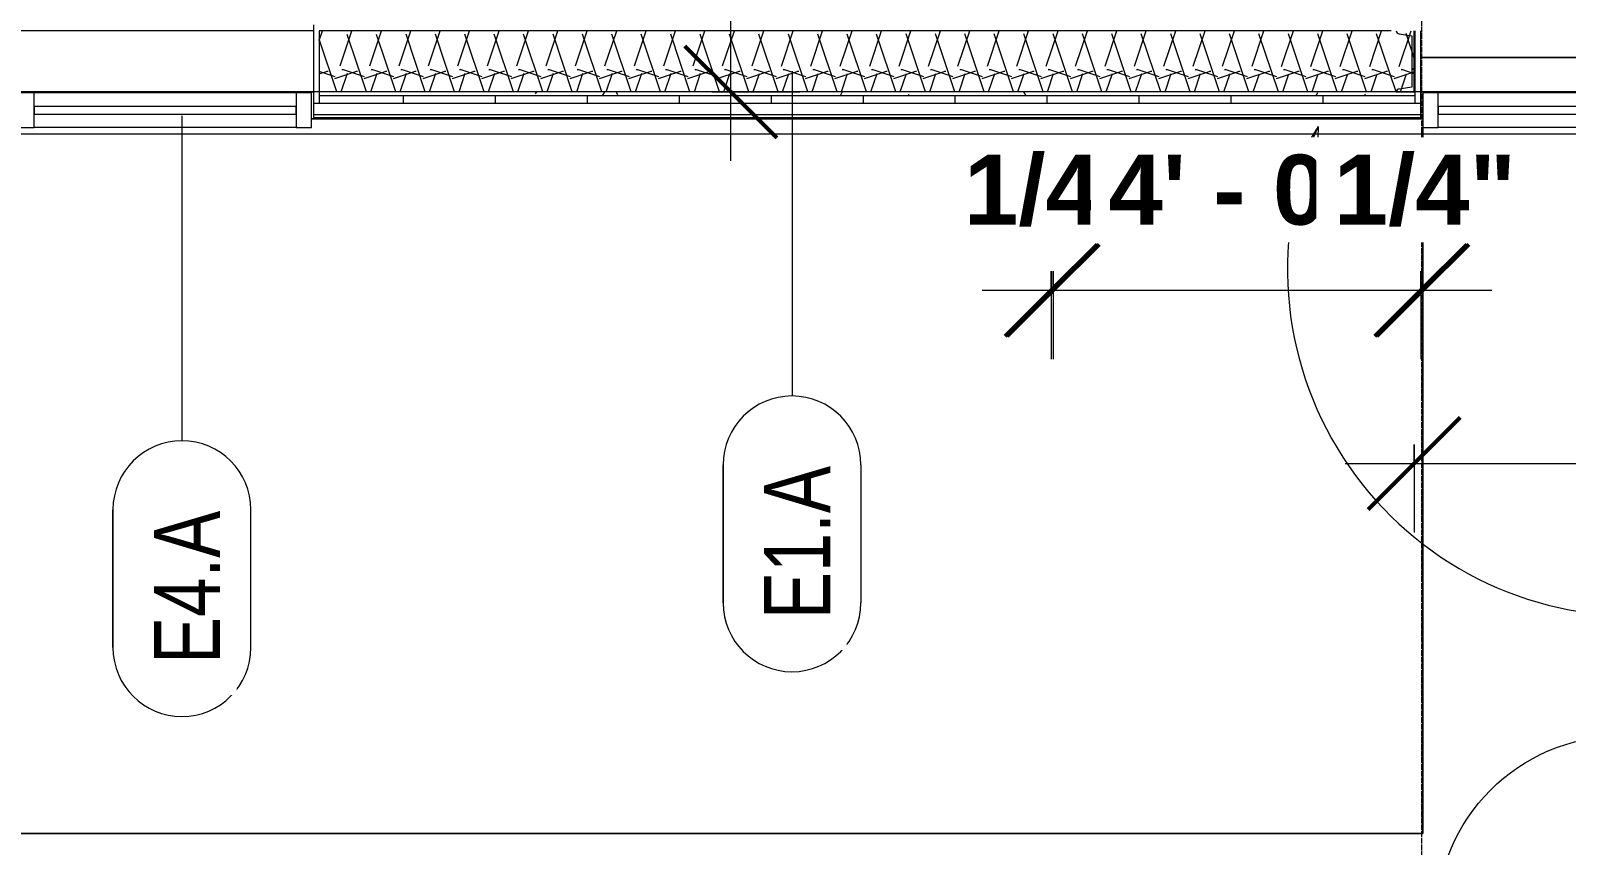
# Model space of a CAD drawing. Header units: inches. Extents: x 23906 to 26777, y -23220 to -20467.
# Drawn here: x 25799.4 to 25999.7, y -22893.6 to -22787.3 of the extents above; entities that cross this region are included whole.
import ezdxf

# ---------------------------------------------------------------- set-up
doc = ezdxf.new("R2010")
doc.units = ezdxf.units.IN
doc.header["$MEASUREMENT"] = 0
doc.linetypes.add('Grid Line 1_2_', pattern=[0.875, 0.5, -0.125, 0.125, -0.125])
for name, color, linetype, lineweight in [('A-ANNO-DIMS', 211, 'Continuous', 9), ('A-ANNO-DIMS-96', 211, 'Continuous', 9), ('A-FLOR', 192, 'Continuous', 20), ('A-GLAZ-CURT', 52, 'Continuous', 20), ('A-GLAZ-CWMG', 51, 'Continuous', 20), ('A-SITE-SWLK', 140, 'Continuous', 140), ('A-WALL', 113, 'Continuous', 20), ('A-WALL-IDEN', 211, 'Continuous', 9), ('A-WALL-PATT', 111, 'Continuous', 50), ('C-TOPO', 7, 'Continuous', 20), ('G-ANNO-SYMB', 111, 'Continuous', 9), ('G-ANNO-TEXT', 231, 'Continuous', 9), ('L-SITE-WALL', 31, 'Continuous', 20), ('S-BEAM', 12, 'Continuous', 20), ('S-COLS', 52, 'Continuous', 20), ('S-GRID', 1, 'Continuous', 9)]:
    doc.layers.add(name, color=color, linetype=linetype, lineweight=lineweight)
doc.styles.add('Arial_B', font='arialbd.ttf', dxfattribs={"height": 9.132806})
doc.styles.add('Arial_B_1', font='arialbd.ttf', dxfattribs={"height": 4.566403})
doc.styles.add('Century Gothic_1', font='GOTHIC.TTF', dxfattribs={"width": 0.8, "height": 8.622671})
doc.dimstyles.new('OD_Dimension_1', dxfattribs={"dimscale": 12, "dimtxt": 9, "dimasz": 1, "dimexe": 0.75, "dimexo": 0.5, "dimgap": 0.5, "dimtad": 1, "dimdec": 4, "dimrnd": 0.0625, "dimzin": 3, "dimdsep": 46, "dimlunit": 4, "dimtxsty": 'Arial_B', "dimblk1": 'OBLIQUE', "dimblk2": 'OBLIQUE', "dimsah": 1, "dimcen": 0.09, "dimdle": 0.75, "dimazin": 0, "dimtfac": 1, "dimtdec": 4, "dimtix": 1, "dimtmove": 0, "dimatfit": 3, "dimfxl": 1, "dimtvp": 1, "dimtfill": 1, "dimfrac": 2, "dimtolj": 1, "dimtzin": 0, "dimlwd": 13, "dimlwe": 13, "dimarcsym": 2})
doc.dimstyles.new('OD_Dimension_2', dxfattribs={"dimscale": 12, "dimtxt": 9, "dimasz": 1, "dimexe": 0.75, "dimexo": 0.5, "dimgap": 0.5, "dimtad": 1, "dimdec": 4, "dimrnd": 0.0625, "dimzin": 3, "dimdsep": 46, "dimlunit": 4, "dimtxsty": 'Arial_B', "dimblk1": 'OBLIQUE', "dimblk2": 'OBLIQUE', "dimsah": 1, "dimcen": 0.09, "dimdle": 0.75, "dimazin": 0, "dimtfac": 1, "dimtdec": 4, "dimtix": 1, "dimtmove": 0, "dimatfit": 3, "dimfxl": 1, "dimtvp": 1, "dimtfill": 1, "dimfrac": 2, "dimtolj": 1, "dimtzin": 0, "dimlwd": 13, "dimlwe": 13, "dimarcsym": 2})
doc.dimstyles.new('OD_Dimension_2_3', dxfattribs={"dimscale": 12, "dimtxt": 4.5, "dimasz": 1, "dimexe": 0.75, "dimexo": 0.5, "dimgap": 0.375, "dimtad": 1, "dimdec": 4, "dimrnd": 0.0625, "dimzin": 3, "dimdsep": 46, "dimlunit": 4, "dimtxsty": 'Arial_B_1', "dimblk1": 'OBLIQUE', "dimblk2": 'OBLIQUE', "dimsah": 1, "dimcen": 0.09, "dimdle": 0.75, "dimazin": 0, "dimtfac": 1, "dimtdec": 4, "dimtix": 1, "dimtmove": 0, "dimatfit": 3, "dimfxl": 1, "dimtvp": 1, "dimtfill": 1, "dimfrac": 2, "dimtolj": 1, "dimtzin": 0, "dimlwd": 13, "dimlwe": 13, "dimarcsym": 2})
doc.dimstyles.new('OD_Dimension_2_4', dxfattribs={"dimscale": 12, "dimtxt": 4.5, "dimasz": 1, "dimexe": 0.75, "dimexo": 0.5, "dimgap": 0.375, "dimtad": 1, "dimdec": 4, "dimrnd": 0.0625, "dimzin": 3, "dimdsep": 46, "dimlunit": 4, "dimtxsty": 'Arial_B_1', "dimblk1": 'OBLIQUE', "dimblk2": 'OBLIQUE', "dimsah": 1, "dimcen": 0.09, "dimdle": 0.75, "dimazin": 0, "dimtfac": 1, "dimtdec": 4, "dimtix": 1, "dimtmove": 0, "dimatfit": 3, "dimfxl": 1, "dimtvp": 1, "dimtfill": 1, "dimfrac": 2, "dimtolj": 1, "dimtzin": 0, "dimlwd": 13, "dimlwe": 13, "dimarcsym": 2})
doc.dimstyles.new('OD_Dimension_3', dxfattribs={"dimscale": 12, "dimtxt": 9, "dimasz": 1, "dimexe": 0.75, "dimexo": 0.5, "dimgap": 0.5, "dimtad": 1, "dimdec": 4, "dimrnd": 0.0625, "dimzin": 3, "dimdsep": 46, "dimlunit": 4, "dimtxsty": 'Arial_B', "dimblk1": 'OBLIQUE', "dimblk2": 'OBLIQUE', "dimsah": 1, "dimcen": 0.09, "dimdle": 0.75, "dimazin": 0, "dimtfac": 1, "dimtdec": 4, "dimtix": 1, "dimtmove": 0, "dimatfit": 3, "dimfxl": 1, "dimtvp": 1, "dimtfill": 1, "dimfrac": 2, "dimtolj": 1, "dimtzin": 0, "dimlwd": 13, "dimlwe": 13, "dimarcsym": 2})

# ---------------------------------------------------------------- blocks, each defined once
blk = doc.blocks.new('Struct_Xcel_Sports Complex_rvt-1-Enlarged First Floor Plan _East_')
at = {"layer": 'A-FLOR', "color": 43, "lineweight": 13}
blk.add_line((26123.27, -22790.8), (25980.77, -22790.8), dxfattribs=at)
at = {"layer": 'L-SITE-WALL', "color": 43, "lineweight": 13}
for p, q in [((25980.77, -22790.8), (26123.27, -22790.8)), ((25981.02, -22798.8), (25836.02, -22798.8))]:
    blk.add_line(p, q, dxfattribs=at)
blk = doc.blocks.new('System Panel - INSULATED LOW-E GLAZING _SEE ELEVATIONS FOR U-FACTOR_ SHGC_ _ LT_-1142345-Enlarged First Floor Plan _East_')
at = {"layer": 'A-GLAZ-CURT', "color": 7}
for p, q in [((16.53125, 1.25), (-16.53125, 1.25)), ((-16.53125, 1.25), (-16.53125, 0.25)), ((-16.53125, 0.25), (16.53125, 0.25)), ((16.53125, 0.25), (16.53125, 1.25))]:
    blk.add_line(p, q, dxfattribs=at)
at = {"layer": 'A-GLAZ-CURT', "color": 10, "lineweight": 13}
for p, q in [((-16.53125, 0.25), (-16.53125, 1.25)), ((16.53125, 1.25), (-16.53125, 1.25)), ((-16.53125, 0.25), (16.53125, 0.25)), ((16.53125, 1.25), (16.53125, 0.25))]:
    blk.add_line(p, q, dxfattribs=at)
blk = doc.blocks.new('Rectangular Mullion - Exterior 2_ x 4_5_-1305154-Enlarged First Floor Plan _East_')
at = {"layer": 'A-GLAZ-CWMG', "color": 43, "lineweight": 13}
for p, q in [((26016.08, -22795.43), (25983.02, -22795.43)), ((26016.08, -22799.93), (25983.02, -22799.93))]:
    blk.add_line(p, q, dxfattribs=at)
blk = doc.blocks.new('Rectangular Mullion - Exterior 2_ x 4_5_-1142353-Enlarged First Floor Plan _East_')
at = {"layer": 'A-GLAZ-CWMG', "color": 7}
for p, q in [((0, 1.5), (-2, 1.5)), ((-2, 1.5), (-2, -3)), ((0, -3), (0, 1.5)), ((-2, -3), (0, -3))]:
    blk.add_line(p, q, dxfattribs=at)
blk = doc.blocks.new('Rectangular Mullion - Exterior 2_ x 4_5_-1142359-Enlarged First Floor Plan _East_')
at = {"layer": 'A-GLAZ-CWMG', "color": 7}
for p, q in [((-2, 1.5), (0, 1.5)), ((-2, -3), (-2, 1.5)), ((0, 1.5), (0, -3)), ((0, -3), (-2, -3))]:
    blk.add_line(p, q, dxfattribs=at)
blk = doc.blocks.new('Girt_C - 8_D-1405500-Enlarged First Floor Plan _East_')
at = {"layer": 'S-BEAM', "color": 43, "lineweight": 13}
for p, q in [((25836.27, -22787.3), (25797.58, -22787.3)), ((25797.58, -22795.3), (25836.27, -22795.3))]:
    blk.add_line(p, q, dxfattribs=at)
blk = doc.blocks.new('System Panel - INSULATED LOW-E GLAZING _SEE ELEVATIONS FOR U-FACTOR_ SHGC_ _ LT_-827454-Enlarged First Floor Plan _East_')
at = {"layer": 'A-GLAZ-CURT', "color": 7}
for p, q in [((17.09375, 1.25), (-17.09375, 1.25)), ((-17.09375, 1.25), (-17.09375, 0.25)), ((-17.09375, 0.25), (17.09375, 0.25)), ((17.09375, 0.25), (17.09375, 1.25))]:
    blk.add_line(p, q, dxfattribs=at)
at = {"layer": 'A-GLAZ-CURT', "color": 10, "lineweight": 13}
for p, q in [((-17.09375, 0.25), (-17.09375, 1.25)), ((17.09375, 1.25), (-17.09375, 1.25)), ((-17.09375, 0.25), (17.09375, 0.25)), ((17.09375, 1.25), (17.09375, 0.25))]:
    blk.add_line(p, q, dxfattribs=at)
blk = doc.blocks.new('Rectangular Mullion - Exterior 2_ x 4_5_-1060760-Enlarged First Floor Plan _East_')
at = {"layer": 'A-GLAZ-CWMG', "color": 43, "lineweight": 13}
for p, q in [((25834.02, -22795.43), (25799.83, -22795.43)), ((25834.02, -22799.93), (25799.83, -22799.93))]:
    blk.add_line(p, q, dxfattribs=at)
blk = doc.blocks.new('Section - Section Head - Filled-1526-Enlarged First Floor Plan _East_')
at = {"layer": 'G-ANNO-SYMB'}
h = blk.add_hatch(color=256, dxfattribs=at)
edge = h.paths.add_edge_path(flags=0)
edge.add_line((-0.4268, 0.1768), (-0.25, 0.3536))
edge.add_line((-0.25, 0.3536), (-0.25, 0.25))
edge.add_arc((-0.25, 0), 0.25, 90, 135)
h = blk.add_hatch(color=256, dxfattribs=at)
edge = h.paths.add_edge_path(flags=0)
edge.add_arc((-0.25, 0), 0.25, 45, 90)
edge.add_line((-0.25, 0.25), (-0.25, 0.3536))
edge.add_line((-0.25, 0.3536), (-0.0732, 0.1768))
h = blk.add_hatch(color=256, dxfattribs=at)
edge = h.paths.add_edge_path(flags=0)
edge.add_arc((-0.25, 0), 0.2503, 137.9216, 180)
edge.add_line((-0.5003, 0), (-0.6036, 0))
edge.add_line((-0.6036, 0), (-0.4358, 0.1678))
h = blk.add_hatch(color=256, dxfattribs=at)
edge = h.paths.add_edge_path(flags=0)
edge.add_line((-0.0642, 0.1678), (0.1036, 0))
edge.add_line((0.1036, 0), (0.0003, 0))
edge.add_arc((-0.25, 0), 0.2503, 0, 42.0784)
for p, q in [((-0.25, 0.3536), (-0.6036, 0)), ((-0.25, 0.3536), (-0.4268, 0.1768)), ((-0.25, 0.3536), (0.1036, 0)), ((-0.25, 0.25), (-0.25, 0.3536)), ((-0.0732, 0.1768), (-0.25, 0.3536)), ((-0.25, 0.3536), (-0.25, 0.25)), ((-0.4358, 0.1678), (-0.6036, 0)), ((0.1036, 0), (-0.0642, 0.1678)), ((-0.6036, 0), (-0.5003, 0)), ((0.0003, 0), (0.1036, 0)), ((-0.5, 0), (-0.6036, 0)), ((0, 0), (0.1036, 0))]:
    blk.add_line(p, q, dxfattribs=at)
for radius, start, end in [(0.25, 360, 180), (0.25, 90, 135), (0.25, 45, 90), (0.2503, 137.9216, 180), (0.2503, 0, 42.0784), (0.25, 180, 360)]:
    blk.add_arc((-0.25, 0), radius, start, end, dxfattribs=at)
blk = doc.blocks.new('Wall Tag - 1_4_-1369832-Enlarged First Floor Plan _East_')
at = {"layer": 'A-WALL-IDEN', "color": 153}
for p, q in [((-0.0822, 0.0968), (0.1053, 0.0968)), ((0.1053, 0.0968), (-0.0822, 0.0968)), ((-0.0822, -0.0907), (0.1053, -0.0907)), ((-0.0822, -0.0907), (0.1053, -0.0907))]:
    blk.add_line(p, q, dxfattribs=at)
for centre, start, end in [((-0.0822, 0.0031), 90, 270), ((-0.0822, 0.0031), 90, 270), ((0.1053, 0.0031), 270, 90), ((0.1053, 0.0031), 270, 90)]:
    blk.add_arc(centre, 0.0937, start, end, dxfattribs=at)
blk = doc.blocks.new('DIMBLOCK29-Enlarged First Floor Plan _East_')
at = {"layer": 'A-ANNO-DIMS-96', "lineweight": 13}
for p, q in [((25890.73, -22804.3), (25890.73, -22595.37)), ((25866.83, -22604.37), (25899.73, -22604.37)), ((25890.73, -22604.37), (25866.83, -22604.37)), ((25888.24, -22795.3), (25899.73, -22795.3)), ((25890.73, -22795.3), (25888.24, -22795.3))]:
    blk.add_line(p, q, dxfattribs=at)
at = {"layer": 'A-ANNO-DIMS-96', "lineweight": 50}
for p, q in [((25890.73, -22604.37), (25884.73, -22598.37)), ((25890.73, -22604.37), (25896.73, -22610.37)), ((25890.73, -22795.3), (25884.73, -22789.3)), ((25890.73, -22795.3), (25896.73, -22801.3))]:
    blk.add_line(p, q, dxfattribs=at)
at = {"layer": 'A-ANNO-DIMS-96', "color": 0, "lineweight": 13, "insert": (25873.02, -22740.62), "char_height": 9.1328, "width": 97.8857, "attachment_point": 1, "rotation": 90, "line_spacing_factor": 0.938532, "style": 'Arial_B', "bg_fill": 3, "box_fill_scale": 1.25, "bg_fill_color": 0, "bg_fill_transparency": 0}
blk.add_mtext('15\' - 10 15/16"', dxfattribs=at)
blk = doc.blocks.new('_Oblique')
at = {"color": 0, "linetype": 'ByBlock', "lineweight": -2}
blk.add_line((-0.5, -0.5), (0.5, 0.5), dxfattribs=at)
blk = doc.blocks.new('DIMBLOCK84-Enlarged First Floor Plan _East_')
at = {"layer": 'A-ANNO-DIMS-96', "lineweight": 50}
for p, q in [((25979.89, -22843.79), (25985.89, -22837.79)), ((26281.39, -22843.79), (26287.39, -22837.79)), ((25979.89, -22843.79), (25973.89, -22849.79)), ((26281.39, -22843.79), (26275.39, -22849.79))]:
    blk.add_line(p, q, dxfattribs=at)
at = {"layer": 'A-ANNO-DIMS-96', "lineweight": 13}
for p, q in [((25979.89, -22841.3), (25979.89, -22852.79)), ((25979.89, -22843.79), (25979.89, -22841.3)), ((26281.39, -22841.3), (26281.39, -22852.79)), ((26281.39, -22843.79), (26281.39, -22841.3)), ((25970.89, -22843.79), (26290.39, -22843.79))]:
    blk.add_line(p, q, dxfattribs=at)
at = {"layer": 'A-ANNO-DIMS-96', "color": 0, "lineweight": 13, "insert": (26100.14, -22826.08), "char_height": 9.1328, "width": 73.2, "attachment_point": 1, "line_spacing_factor": 0.938532, "style": 'Arial_B', "bg_fill": 3, "box_fill_scale": 1.25, "bg_fill_color": 0, "bg_fill_transparency": 0}
blk.add_mtext('25\' - 1 1/2"', dxfattribs=at)
blk = doc.blocks.new('DIMBLOCK86-Enlarged First Floor Plan _East_')
at = {"layer": 'A-ANNO-DIMS-96', "lineweight": 13}
for p, q in [((25305.39, -22798.58), (25305.39, -23075.65)), ((25305.39, -23066.65), (25305.39, -22798.58)), ((26284.89, -22804.8), (26284.89, -23075.65)), ((26284.89, -23066.65), (26284.89, -22804.8)), ((25296.39, -23066.65), (26293.89, -23066.65))]:
    blk.add_line(p, q, dxfattribs=at)
at = {"layer": 'A-ANNO-DIMS-96', "lineweight": 50}
for p, q in [((25305.39, -23066.65), (25311.39, -23060.65)), ((26284.89, -23066.65), (26290.89, -23060.65)), ((25305.39, -23066.65), (25299.39, -23072.65)), ((26284.89, -23066.65), (26278.89, -23072.65))]:
    blk.add_line(p, q, dxfattribs=at)
at = {"layer": 'A-ANNO-DIMS-96', "color": 0, "lineweight": 13, "insert": (25764.64, -23048.94), "char_height": 9.1328, "width": 73.2, "attachment_point": 1, "line_spacing_factor": 0.938532, "style": 'Arial_B', "bg_fill": 3, "box_fill_scale": 1.25, "bg_fill_color": 0, "bg_fill_transparency": 0}
blk.add_mtext('81\' - 7 1/2"', dxfattribs=at)
blk = doc.blocks.new('DIMBLOCK87-Enlarged First Floor Plan _East_')
at = {"layer": 'A-ANNO-DIMS-96', "lineweight": 50}
for p, q in [((25932.52, -22821.19), (25938.52, -22815.19)), ((25932.77, -22821.19), (25938.77, -22815.19)), ((25932.52, -22821.19), (25926.52, -22827.19)), ((25932.77, -22821.19), (25926.77, -22827.19))]:
    blk.add_line(p, q, dxfattribs=at)
at = {"layer": 'A-ANNO-DIMS-96', "lineweight": 13}
for p, q in [((25932.52, -22818.7), (25932.52, -22830.19)), ((25932.52, -22821.19), (25932.52, -22818.7)), ((25932.77, -22818.7), (25932.77, -22830.19)), ((25932.77, -22821.19), (25932.77, -22818.7)), ((25923.52, -22821.19), (25932.77, -22821.19))]:
    blk.add_line(p, q, dxfattribs=at)
at = {"layer": 'A-ANNO-DIMS-96', "color": 0, "lineweight": 13, "insert": (25921.14, -22803.49), "char_height": 9.133, "width": 27.6, "attachment_point": 1, "line_spacing_factor": 0.938532, "style": 'Arial_B', "bg_fill": 3, "box_fill_scale": 1.25, "bg_fill_color": 0, "bg_fill_transparency": 0}
blk.add_mtext('1/4"', dxfattribs=at)
blk = doc.blocks.new('DIMBLOCK88-Enlarged First Floor Plan _East_')
at = {"layer": 'A-ANNO-DIMS-96', "lineweight": 50}
for p, q in [((25932.77, -22821.19), (25938.77, -22815.19)), ((25980.77, -22821.19), (25986.77, -22815.19)), ((25932.77, -22821.19), (25926.77, -22827.19)), ((25980.77, -22821.19), (25974.77, -22827.19))]:
    blk.add_line(p, q, dxfattribs=at)
at = {"layer": 'A-ANNO-DIMS-96', "lineweight": 13}
for p, q in [((25932.77, -22818.7), (25932.77, -22830.19)), ((25932.77, -22821.19), (25932.77, -22818.7)), ((25980.77, -22818.7), (25980.77, -22830.19)), ((25980.77, -22821.19), (25980.77, -22818.7)), ((25932.77, -22821.19), (25980.77, -22821.19))]:
    blk.add_line(p, q, dxfattribs=at)
at = {"layer": 'A-ANNO-DIMS-96', "color": 0, "lineweight": 13, "insert": (25939.98, -22803.49), "char_height": 9.133, "width": 40.2857, "attachment_point": 1, "line_spacing_factor": 0.938532, "style": 'Arial_B', "bg_fill": 3, "box_fill_scale": 1.25, "bg_fill_color": 0, "bg_fill_transparency": 0}
blk.add_mtext('4\' - 0"', dxfattribs=at)
blk = doc.blocks.new('DIMBLOCK89-Enlarged First Floor Plan _East_')
at = {"layer": 'A-ANNO-DIMS-96', "lineweight": 50}
for p, q in [((25980.77, -22821.19), (25986.77, -22815.19)), ((25981.02, -22821.19), (25987.02, -22815.19)), ((25980.77, -22821.19), (25974.77, -22827.19)), ((25981.02, -22821.19), (25975.02, -22827.19))]:
    blk.add_line(p, q, dxfattribs=at)
at = {"layer": 'A-ANNO-DIMS-96', "lineweight": 13}
for p, q in [((25980.77, -22818.7), (25980.77, -22830.19)), ((25980.77, -22821.19), (25980.77, -22818.7)), ((25981.02, -22818.7), (25981.02, -22830.19)), ((25981.02, -22821.19), (25981.02, -22818.7)), ((25980.77, -22821.19), (25990.02, -22821.19))]:
    blk.add_line(p, q, dxfattribs=at)
at = {"layer": 'A-ANNO-DIMS-96', "color": 0, "lineweight": 13, "insert": (25969.39, -22803.49), "char_height": 9.133, "width": 27.6, "attachment_point": 1, "line_spacing_factor": 0.938532, "style": 'Arial_B', "bg_fill": 3, "box_fill_scale": 1.25, "bg_fill_color": 0, "bg_fill_transparency": 0}
blk.add_mtext('1/4"', dxfattribs=at)
blk = doc.blocks.new('DIMBLOCK144-Enlarged First Floor Plan _East_')
at = {"layer": 'A-ANNO-DIMS-96', "lineweight": 13}
for p, q in [((25684.08, -22804.62), (25684.08, -22979.65)), ((25684.08, -22970.65), (25684.08, -22804.62)), ((25797.58, -22968.16), (25797.58, -22979.65)), ((25797.58, -22970.65), (25797.58, -22968.16)), ((25684.08, -22970.65), (25797.58, -22970.65))]:
    blk.add_line(p, q, dxfattribs=at)
at = {"layer": 'A-ANNO-DIMS-96', "lineweight": 50}
for p, q in [((25684.08, -22970.65), (25690.08, -22964.65)), ((25797.58, -22970.65), (25803.58, -22964.65)), ((25684.08, -22970.65), (25678.08, -22976.65)), ((25797.58, -22970.65), (25791.58, -22976.65))]:
    blk.add_line(p, q, dxfattribs=at)
at = {"layer": 'A-ANNO-DIMS-96', "color": 0, "lineweight": 13, "insert": (25727.29, -22960.29), "char_height": 4.5664, "width": 32.4857, "attachment_point": 1, "line_spacing_factor": 0.938532, "style": 'Arial_B_1', "bg_fill": 3, "box_fill_scale": 1.25, "bg_fill_color": 0, "bg_fill_transparency": 0}
blk.add_mtext('9\' - 5 1/2"', dxfattribs=at)
blk = doc.blocks.new('DIMBLOCK156-Enlarged First Floor Plan _East_')
at = {"layer": 'A-ANNO-DIMS-96', "lineweight": 13}
for p, q in [((26017.08, -22804.43), (26017.08, -22979.65)), ((26017.08, -22970.65), (26017.08, -22804.43)), ((25981.02, -22968.16), (25981.02, -22979.65)), ((25981.02, -22970.65), (25981.02, -22968.16)), ((25981.02, -22970.65), (26017.08, -22970.65))]:
    blk.add_line(p, q, dxfattribs=at)
at = {"layer": 'A-ANNO-DIMS-96', "lineweight": 50}
for p, q in [((25981.02, -22970.65), (25987.02, -22964.65)), ((26017.08, -22970.65), (26023.08, -22964.65)), ((25981.02, -22970.65), (25975.02, -22976.65)), ((26017.08, -22970.65), (26011.08, -22976.65))]:
    blk.add_line(p, q, dxfattribs=at)
at = {"layer": 'A-ANNO-DIMS-96', "color": 0, "lineweight": 13, "insert": (25983.8, -22960.29), "char_height": 4.5664, "width": 36.6, "attachment_point": 1, "line_spacing_factor": 0.938532, "style": 'Arial_B_1', "bg_fill": 3, "box_fill_scale": 1.25, "bg_fill_color": 0, "bg_fill_transparency": 0}
blk.add_mtext('3\' - 0 1/16"', dxfattribs=at)
blk = doc.blocks.new('DIMBLOCK252-Enlarged First Floor Plan _East_')
at = {"layer": 'A-ANNO-DIMS-96', "lineweight": 13}
for p, q in [((26286.02, -22810.43), (26286.02, -23014.69)), ((26286.02, -23005.69), (26286.02, -22810.43)), ((25981.02, -23003.2), (25981.02, -23014.69)), ((25981.02, -23005.69), (25981.02, -23003.2)), ((25981.02, -23005.69), (26295.02, -23005.69))]:
    blk.add_line(p, q, dxfattribs=at)
at = {"layer": 'A-ANNO-DIMS-96', "lineweight": 50}
for p, q in [((25981.02, -23005.69), (25987.02, -22999.69)), ((26286.02, -23005.69), (26292.02, -22999.69)), ((25981.02, -23005.69), (25975.02, -23011.69)), ((26286.02, -23005.69), (26280.02, -23011.69))]:
    blk.add_line(p, q, dxfattribs=at)
at = {"layer": 'A-ANNO-DIMS-96', "color": 0, "lineweight": 13, "insert": (26123.41, -22995.33), "char_height": 4.566, "width": 24.2571, "attachment_point": 1, "line_spacing_factor": 0.938532, "style": 'Arial_B_1', "bg_fill": 3, "box_fill_scale": 1.25, "bg_fill_color": 0, "bg_fill_transparency": 0}
blk.add_mtext('25\' - 5"', dxfattribs=at)

msp = doc.modelspace()

# ---------------------------------------------------------------- hatches: boundary and pattern name
at = {"layer": 'A-WALL-PATT', "lineweight": 9}
h = msp.add_hatch(dxfattribs=at)
h.set_pattern_fill('FP_9', color=8, style=0, pattern_type=2)
h.set_pattern_definition([(161.57, (0.48, 0.48), (-3.839953776, -1.544e-05), [0, -27.322, 3.034, 0]), (18.43, (-0.48, 0.48), (-3.839953776, 1.544e-05), [0, -27.322, 3.034, 0]), (108.43, (0.48, 0.48), (1.919622, -9.60052459), [9.106, -21.25]), (71.57, (-0.48, 0.48), (1.919622, 9.60052459), [9.106, -21.25])])
h.paths.add_polyline_path([(25959.49798, -22795.30281), (25980.01523, -22795.30281), (25980.01523, -22787.30281), (25837.01523, -22787.30281), (25837.01523, -22795.30281), (25892.09823, -22795.30281)], flags=0)
h = msp.add_hatch(dxfattribs=at)
h.set_pattern_fill('FP_10', color=8, style=0, pattern_type=2)
h.set_pattern_definition([(0, (0, 0), (15.36, 3.84), [1.267, -10.253, 1.267, -10.253, -61.44]), (0, (0, 0), (15.36, 3.84), [-23.04, 1.267, -21.773, 1.267, -10.253, -26.88]), (0, (0, 0), (15.36, 3.84), [-57.6, 1.267, -6.413, 1.267, -17.933]), (120, (5.76, 1.92), (-11.00553755, 11.3821502), [1.267, -10.253, 1.267, -10.253, -61.44]), (120, (5.76, 1.92), (-11.00553755, 11.3821502), [-23.04, 1.267, -21.773, 1.267, -10.253, -26.88]), (120, (5.76, 1.92), (-11.00553755, 11.3821502), [-57.6, 1.267, -6.413, 1.267, -17.933]), (240, (7.68, 9.6), (-4.35446245, -15.2221502), [1.267, -10.253, 1.267, -10.253, -61.44]), (240, (7.68, 9.6), (-4.35446245, -15.2221502), [-23.04, 1.267, -21.773, 1.267, -10.253, -26.88]), (240, (7.68, 9.6), (-4.35446245, -15.2221502), [-57.6, 1.267, -6.413, 1.267, -17.933])])
h.paths.add_polyline_path([(25837.01523, -22795.80281), (25980.01523, -22795.80281), (25980.01523, -22795.30281), (25837.01523, -22795.30281)], flags=0)
h = msp.add_hatch(dxfattribs=at)
h.set_pattern_fill('FP_11', color=8, style=0, pattern_type=2)
h.set_pattern_definition([(0, (0, 0), (0, 12), []), (90, (0, 0), (-12, 7e-16), [])])
h.paths.add_polyline_path([(25980.01523, -22796.80281), (25980.01523, -22795.80281), (25837.01523, -22795.80281), (25837.01523, -22796.80281), (25976.34792, -22796.80281)], flags=0)
at = {"layer": 'S-COLS', "lineweight": 9}
h = msp.add_hatch(dxfattribs=at)
h.set_pattern_fill('FP_13', color=8, style=0, pattern_type=2)
h.set_pattern_definition([(45, (0, 0), (-9.503515, 9.503515), []), (45, (0, 14.4), (-9.503515, 9.503515), [])])
h.paths.add_polyline_path([(25979.89023, -22795.30281), (25979.89023, -22787.30281), (25977.55023, -22787.30281), (25977.66445, -22787.57858), (25977.94023, -22787.69281), (25979.58723, -22787.95367), (25979.58723, -22794.65195), (25977.94023, -22794.91281), (25977.66445, -22795.02704), (25977.55023, -22795.30281)], flags=0)

# ---------------------------------------------------------------- linework, layer by layer
at = {"layer": 'A-SITE-SWLK', "color": 43, "lineweight": 13}
for p, q in [((25981.01523, -22892.06748), (25981.01523, -22799.92781)), ((24244.01523, -22892.06748), (25981.01523, -22892.06748))]:
    msp.add_line(p, q, dxfattribs=at)
at = {"layer": 'A-WALL', "color": 7}
for p, q in [((25836.26523, -22786.55281), (25836.26523, -22798.61531)), ((25837.01523, -22787.30281), (25837.01523, -22796.80281)), ((25976.89023, -22787.30281), (25837.01523, -22787.30281)), ((25980.01523, -22796.80281), (25980.01523, -22787.30281)), ((25980.76523, -22798.61531), (25980.76523, -22787.30281)), ((25980.01523, -22795.30281), (25837.01523, -22795.30281)), ((25980.01523, -22795.80281), (25837.01523, -22795.80281)), ((25980.76523, -22796.80281), (25836.26523, -22796.80281)), ((25980.76523, -22798.30281), (25836.26523, -22798.30281)), ((25836.26523, -22798.61531), (25980.76523, -22798.61531))]:
    msp.add_line(p, q, dxfattribs=at)
at = {"layer": 'A-WALL-IDEN', "color": 153}
for p, q in [((25898.69969, -22792.58406), (25898.69969, -22834.97938)), ((25819.09044, -22798.42781), (25819.09044, -22840.82313))]:
    msp.add_line(p, q, dxfattribs=at)
at = {"layer": 'C-TOPO', "color": 43, "lineweight": 13}
for p, q in [((25981.0166, -22892.06689), (25981.0166, -22799.92781)), ((25981.0166, -22799.92781), (25981.0166, -22892.06689)), ((24244.01514, -22892.06689), (25981.0166, -22892.06689)), ((25981.0166, -22892.06689), (24244.01514, -22892.06689))]:
    msp.add_line(p, q, dxfattribs=at)
at = {"layer": 'G-ANNO-TEXT', "color": 137}
for q in [(25960.82952, -22810.37325), (25966.98965, -22812.21926)]:
    msp.add_line((25967.35429, -22799.8013), q, dxfattribs=at)
msp.add_arc((26008.60693, -22818.42715), 45.26259, 155.7004918, 270, dxfattribs=at)
at = {"layer": 'L-SITE-WALL', "color": 43, "lineweight": 13}
for p, q in [((25836.01523, -22798.80281), (25981.01523, -22798.80281)), ((26286.89023, -22800.80281), (25244.40428, -22800.80281))]:
    msp.add_line(p, q, dxfattribs=at)
at = {"layer": 'S-COLS', "color": 7}
for p, q in [((25977.94023, -22787.69281), (25979.58723, -22787.95367)), ((25979.58723, -22787.95367), (25979.58723, -22794.65195)), ((25979.89023, -22795.30281), (25979.89023, -22787.30281)), ((25979.58723, -22794.65195), (25977.94023, -22794.91281)), ((25977.55023, -22795.30281), (25979.89023, -22795.30281))]:
    msp.add_line(p, q, dxfattribs=at)
for centre, start, end in [((25977.94023, -22787.30281), 180, 270), ((25977.94023, -22795.30281), 90, 180)]:
    msp.add_arc(centre, 0.39, start, end, dxfattribs=at)
at = {"layer": 'S-GRID', "linetype": 'Grid Line 1_2_'}
for p, q in [((25980.89023, -23114.51771), (25980.89023, -20749.66023)), ((25980.89023, -23171.65854), (25980.89023, -20902.42781)), ((26438.39177, -22795.30281), (24060.51838, -22795.30281)), ((26535.90261, -22795.30281), (24198.02235, -22795.30281))]:
    msp.add_line(p, q, dxfattribs=at)

# ---------------------------------------------------------------- block references
at = {"layer": 'A-GLAZ-CURT', "color": 10, "lineweight": 13}
for name, p in [('System Panel - INSULATED LOW-E GLAZING _SEE ELEVATIONS FOR U-FACTOR_ SHGC_ _ LT_-827454-Enlarged First Floor Plan _East_', (25816.92148, -22798.42781)), ('System Panel - INSULATED LOW-E GLAZING _SEE ELEVATIONS FOR U-FACTOR_ SHGC_ _ LT_-1142345-Enlarged First Floor Plan _East_', (25999.54648, -22798.42781))]:
    msp.add_blockref(name, p, dxfattribs=at)
at = {"layer": 'A-GLAZ-CWMG', "color": 43, "lineweight": 13, "rotation": 180}
for p in [(25797.82773, -22798.42781), (25981.01523, -22798.42781)]:
    msp.add_blockref('Rectangular Mullion - Exterior 2_ x 4_5_-1142353-Enlarged First Floor Plan _East_', p, dxfattribs=at)
at = {"layer": 'A-GLAZ-CWMG', "color": 43, "lineweight": 13}
for name in ['Rectangular Mullion - Exterior 2_ x 4_5_-1060760-Enlarged First Floor Plan _East_', 'Rectangular Mullion - Exterior 2_ x 4_5_-1305154-Enlarged First Floor Plan _East_']:
    msp.add_blockref(name, (0, 0), dxfattribs=at)
at = {"layer": 'A-GLAZ-CWMG', "color": 43, "lineweight": 13, "extrusion": (0, 0, -1), "rotation": 180}
msp.add_blockref('Rectangular Mullion - Exterior 2_ x 4_5_-1142359-Enlarged First Floor Plan _East_', (-25836.01523, -22798.42781), dxfattribs=at)
at = {"layer": 'A-WALL-IDEN', "color": 153, "xscale": 95.99999999999994, "yscale": 95.99999999999994, "zscale": 95.99999999999994, "rotation": 89.99999999999991}
for p in [(25898.9934, -22854.08406), (25819.38415, -22859.92781)]:
    msp.add_blockref('Wall Tag - 1_4_-1369832-Enlarged First Floor Plan _East_', p, dxfattribs=at)
at = {"layer": 'G-ANNO-SYMB', "extrusion": (0, 0, -1), "xscale": 95.99999999999994, "yscale": 95.99999999999994, "zscale": 95.99999999999994, "rotation": 90.00000000000053}
msp.add_blockref('Section - Section Head - Filled-1526-Enlarged First Floor Plan _East_', (-26006.81696, -22879.38063), dxfattribs=at)
at = {"layer": 'S-BEAM', "color": 43, "lineweight": 13}
msp.add_blockref('Girt_C - 8_D-1405500-Enlarged First Floor Plan _East_', (0, 0), dxfattribs=at)

# ---------------------------------------------------------------- next in the draw order: texts
at = {"layer": 'A-WALL-IDEN', "char_height": 8.622671, "width": 23.76, "attachment_point": 2, "rotation": 90, "line_spacing_factor": 0.984117, "style": 'Century Gothic_1', "bg_fill": 3, "box_fill_scale": 1.25, "bg_fill_color": 0, "bg_fill_transparency": 0}
for s, insert in [('E1.A', (25895.05907, -22854.11292)), ('E4.A', (25815.44981, -22859.95667))]:
    msp.add_mtext(s, dxfattribs=dict(at, insert=insert))

# ---------------------------------------------------------------- next in the draw order: dimensions: what is measured, and where the dimension line sits
at = {"layer": 'A-ANNO-DIMS', "lineweight": 13}
dim = msp.add_linear_dim(base=(25890.72698, -22604.36531), p1=(25882.2417, -22795.30281), p2=(25860.82773, -22604.36531), angle=90, dimstyle='OD_Dimension_3', override={"dimpost": '<>', "dimfxl": 192.134555}, dxfattribs=at)
dim.commit()
dim.dimension.update_dxf_attribs({"geometry": 'DIMBLOCK29-Enlarged First Floor Plan _East_', "text_midpoint": (25880.00483, -22699.83406)})
dim = msp.add_linear_dim(base=(26281.39023, -22843.78655), p1=(25979.89023, -22835.30126), p2=(26281.39023, -22835.30126), dimstyle='OD_Dimension_1', override={"dimpost": '<>', "dimfxl": 301.5}, dxfattribs=at)
dim.commit()
dim.dimension.update_dxf_attribs({"geometry": 'DIMBLOCK84-Enlarged First Floor Plan _East_', "text_midpoint": (26130.64023, -22833.0644)})

# ---------------------------------------------------------------- next in the draw order: dimensions: what is measured, and where the dimension line sits
dim = msp.add_linear_dim(base=(26284.89023, -23066.64879), p1=(25305.39023, -22792.58406), p2=(26284.89023, -22798.80281), dimstyle='OD_Dimension_2', override={"dimpost": '<>', "dimfxl": 979.519741}, dxfattribs=at)
dim.commit()
dim.dimension.update_dxf_attribs({"geometry": 'DIMBLOCK86-Enlarged First Floor Plan _East_', "text_midpoint": (25795.14023, -23055.92353)})

# ---------------------------------------------------------------- next in the draw order: dimensions: what is measured, and where the dimension line sits
for base, p1, p2, dimstyle, override, picture, middle in [((25797.57773, -22970.64582), (25684.07773, -22798.61531), (25797.57773, -22962.16053), 'OD_Dimension_2_3', {"dimpost": '<>', "dimfxl": 199.071068}, 'DIMBLOCK144-Enlarged First Floor Plan _East_', (25740.82773, -22963.78318)), ((25932.76523, -22821.19024), (25932.51523, -22812.70496), (25932.76523, -22812.70496), 'OD_Dimension_1', {"dimpost": '<>', "dimfxl": 0.25}, 'DIMBLOCK87-Enlarged First Floor Plan _East_', (25932.64023, -22810.4681))]:
    dim = msp.add_linear_dim(base=base, p1=p1, p2=p2, dimstyle=dimstyle, override=override, dxfattribs=at)
    dim.commit()
    dim.dimension.update_dxf_attribs({"geometry": picture, "text_midpoint": middle})

# ---------------------------------------------------------------- next in the draw order: dimensions: what is measured, and where the dimension line sits
dim = msp.add_linear_dim(base=(25980.76523, -22821.19024), p1=(25932.76523, -22812.70496), p2=(25980.76523, -22812.70496), dimstyle='OD_Dimension_1', override={"dimpost": '<>', "dimfxl": 48}, dxfattribs=at)
dim.commit()
dim.dimension.update_dxf_attribs({"geometry": 'DIMBLOCK88-Enlarged First Floor Plan _East_', "text_midpoint": (25956.76523, -22810.52728)})

# ---------------------------------------------------------------- next in the draw order: dimensions: what is measured, and where the dimension line sits
dim = msp.add_linear_dim(base=(25981.01523, -22821.19024), p1=(25980.76523, -22812.70496), p2=(25981.01523, -22812.70496), dimstyle='OD_Dimension_1', override={"dimpost": '<>', "dimfxl": 0.25}, dxfattribs=at)
dim.commit()
dim.dimension.update_dxf_attribs({"geometry": 'DIMBLOCK89-Enlarged First Floor Plan _East_', "text_midpoint": (25980.89023, -22810.4681)})

# ---------------------------------------------------------------- next in the draw order: dimensions: what is measured, and where the dimension line sits
dim = msp.add_linear_dim(base=(26017.07773, -22970.64582), p1=(25981.01523, -22962.16053), p2=(26017.07773, -22798.42781), dimstyle='OD_Dimension_2_4', override={"dimpost": '<>', "dimfxl": 167.657116}, dxfattribs=at)
dim.commit()
dim.dimension.update_dxf_attribs({"geometry": 'DIMBLOCK156-Enlarged First Floor Plan _East_', "text_midpoint": (25999.04648, -22963.78474)})

# ---------------------------------------------------------------- next in the draw order: block references
at = {"lineweight": 5}
msp.add_blockref('Struct_Xcel_Sports Complex_rvt-1-Enlarged First Floor Plan _East_', (0, 0), dxfattribs=at)

# ---------------------------------------------------------------- next in the draw order: dimensions: what is measured, and where the dimension line sits
at = {"layer": 'A-ANNO-DIMS', "lineweight": 13}
dim = msp.add_linear_dim(base=(26286.01523, -23005.68557), p1=(25981.01523, -22997.20029), p2=(26286.01523, -22804.42781), dimstyle='OD_Dimension_2_3', override={"dimpost": '<>', "dimfxl": 360.81329}, dxfattribs=at)
dim.commit()
dim.dimension.update_dxf_attribs({"geometry": 'DIMBLOCK252-Enlarged First Floor Plan _East_', "text_midpoint": (26133.51523, -22998.85409)})

doc.saveas('drawing.dxf')
